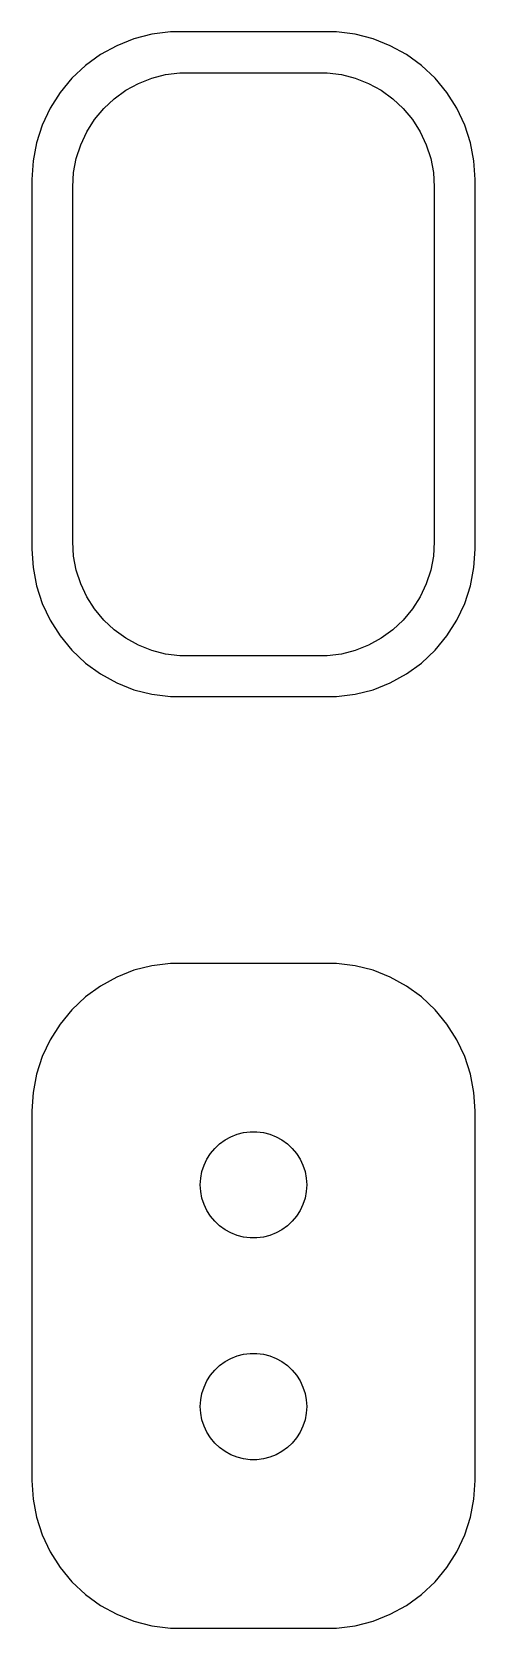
# Model space of a CAD drawing. Header units: metres. Extents: x -7.5 to 7.5, y 20.3 to 74.2.
import ezdxf

# ---------------------------------------------------------------- set-up
doc = ezdxf.new("R2010")
doc.units = ezdxf.units.M

msp = doc.modelspace()

# ---------------------------------------------------------------- linework, layer by layer
for p, q in [((-4.04507, 74.0053), (-4.62889, 73.7741)), ((-3.4369, 74.1614), (-4.04507, 74.0053)), ((-2.81395, 74.2401), (-3.4369, 74.1614)), ((2.81395, 74.2401), (-2.81395, 74.2401)), ((3.4369, 74.1614), (2.81395, 74.2401)), ((4.04507, 74.0053), (3.4369, 74.1614)), ((4.62889, 73.7741), (4.04507, 74.0053)), ((-5.17912, 73.4716), (-5.68712, 73.1026)), ((-4.62889, 73.7741), (-5.17912, 73.4716)), ((5.17912, 73.4716), (4.62889, 73.7741)), ((5.68712, 73.1026), (5.17912, 73.4716)), ((-5.68712, 73.1026), (-6.14484, 72.6727)), ((6.14484, 72.6727), (5.68712, 73.1026)), ((-6.14484, 72.6727), (-6.54507, 72.1889)), ((-4.32336, 72.2671), (-3.89754, 72.5012)), ((-3.89754, 72.5012), (-3.44572, 72.6801)), ((-3.44572, 72.6801), (-2.97505, 72.8009)), ((-2.97505, 72.8009), (-2.49297, 72.8618)), ((-2.49297, 72.8618), (2.49297, 72.8618)), ((2.49297, 72.8618), (2.97505, 72.8009)), ((2.97505, 72.8009), (3.44572, 72.6801)), ((3.44572, 72.6801), (3.89754, 72.5012)), ((3.89754, 72.5012), (4.32336, 72.2671)), ((6.54507, 72.1889), (6.14484, 72.6727)), ((-6.54507, 72.1889), (-6.88153, 71.6588)), ((-5.07071, 71.6488), (-4.71649, 71.9815)), ((-4.71649, 71.9815), (-4.32336, 72.2671)), ((4.32336, 72.2671), (4.71649, 71.9815)), ((4.71649, 71.9815), (5.07071, 71.6488)), ((6.88153, 71.6588), (6.54507, 72.1889)), ((-6.88153, 71.6588), (-7.14888, 71.0906)), ((-5.64084, 70.8641), (-5.38046, 71.2744)), ((-5.38046, 71.2744), (-5.07071, 71.6488)), ((5.07071, 71.6488), (5.38046, 71.2744)), ((5.38046, 71.2744), (5.64084, 70.8641)), ((7.14888, 71.0906), (6.88153, 71.6588)), ((-7.14888, 71.0906), (-7.34291, 70.4934)), ((-5.84773, 70.4244), (-5.64084, 70.8641)), ((5.64084, 70.8641), (5.84773, 70.4244)), ((7.34291, 70.4934), (7.14888, 71.0906)), ((-7.34291, 70.4934), (-7.46057, 69.8767)), ((-5.99789, 69.9623), (-5.84773, 70.4244)), ((5.84773, 70.4244), (5.99789, 69.9623)), ((7.46057, 69.8767), (7.34291, 70.4934)), ((-7.46057, 69.8767), (-7.5, 69.25)), ((-6.08896, 69.485), (-5.99789, 69.9623)), ((5.99789, 69.9623), (6.08896, 69.485)), ((7.5, 69.25), (7.46057, 69.8767)), ((-7.5, 69.25), (-7.5, 56.75)), ((-6.11946, 69), (-6.08896, 69.485)), ((6.08896, 69.485), (6.11946, 69)), ((7.5, 56.75), (7.5, 69.25)), ((-6.11946, 57), (-6.11946, 69)), ((6.11946, 69), (6.11946, 57)), ((-7.5, 56.75), (-7.46057, 56.1233)), ((-6.08896, 56.515), (-6.11946, 57)), ((6.11946, 57), (6.08896, 56.515)), ((7.46057, 56.1233), (7.5, 56.75)), ((-5.99789, 56.0377), (-6.08896, 56.515)), ((6.08896, 56.515), (5.99789, 56.0377)), ((-7.46057, 56.1233), (-7.34291, 55.5066)), ((-5.84773, 55.5756), (-5.99789, 56.0377)), ((5.99789, 56.0377), (5.84773, 55.5756)), ((7.34291, 55.5066), (7.46057, 56.1233)), ((-7.34291, 55.5066), (-7.14888, 54.9094)), ((-5.64084, 55.1359), (-5.84773, 55.5756)), ((-5.38046, 54.7256), (-5.64084, 55.1359)), ((5.64084, 55.1359), (5.38046, 54.7256)), ((5.84773, 55.5756), (5.64084, 55.1359)), ((7.14888, 54.9094), (7.34291, 55.5066)), ((-7.14888, 54.9094), (-6.88153, 54.3412)), ((-5.07071, 54.3512), (-5.38046, 54.7256)), ((5.38046, 54.7256), (5.07071, 54.3512)), ((6.88153, 54.3412), (7.14888, 54.9094)), ((-6.88153, 54.3412), (-6.54507, 53.8111)), ((-4.71649, 54.0185), (-5.07071, 54.3512)), ((-4.32336, 53.7329), (-4.71649, 54.0185)), ((4.71649, 54.0185), (4.32336, 53.7329)), ((5.07071, 54.3512), (4.71649, 54.0185)), ((6.54507, 53.8111), (6.88153, 54.3412)), ((-6.54507, 53.8111), (-6.14484, 53.3273)), ((-3.89754, 53.4988), (-4.32336, 53.7329)), ((-3.44572, 53.3199), (-3.89754, 53.4988)), ((3.89754, 53.4988), (3.44572, 53.3199)), ((4.32336, 53.7329), (3.89754, 53.4988)), ((6.14484, 53.3273), (6.54507, 53.8111)), ((-6.14484, 53.3273), (-5.68712, 52.8974)), ((-2.97505, 53.1991), (-3.44572, 53.3199)), ((-2.49297, 53.1382), (-2.97505, 53.1991)), ((2.49297, 53.1382), (-2.49297, 53.1382)), ((2.97505, 53.1991), (2.49297, 53.1382)), ((3.44572, 53.3199), (2.97505, 53.1991)), ((5.68712, 52.8974), (6.14484, 53.3273)), ((-5.68712, 52.8974), (-5.17912, 52.5284)), ((-5.17912, 52.5284), (-4.62889, 52.2259)), ((4.62889, 52.2259), (5.17912, 52.5284)), ((5.17912, 52.5284), (5.68712, 52.8974)), ((-4.62889, 52.2259), (-4.04507, 51.9947)), ((-4.04507, 51.9947), (-3.4369, 51.8386)), ((-3.4369, 51.8386), (-2.81395, 51.7599)), ((2.81395, 51.7599), (3.4369, 51.8386)), ((3.4369, 51.8386), (4.04507, 51.9947)), ((4.04507, 51.9947), (4.62889, 52.2259)), ((-2.81395, 51.7599), (2.81395, 51.7599)), ((-3.4369, 42.6614), (-4.04507, 42.5053)), ((-2.81395, 42.7401), (-3.4369, 42.6614)), ((2.81395, 42.7401), (-2.81395, 42.7401)), ((3.4369, 42.6614), (2.81395, 42.7401)), ((4.04507, 42.5053), (3.4369, 42.6614)), ((-4.62889, 42.2741), (-5.17912, 41.9716)), ((-4.04507, 42.5053), (-4.62889, 42.2741)), ((4.62889, 42.2741), (4.04507, 42.5053)), ((5.17912, 41.9716), (4.62889, 42.2741)), ((-5.68712, 41.6026), (-6.14484, 41.1727)), ((-5.17912, 41.9716), (-5.68712, 41.6026)), ((5.68712, 41.6026), (5.17912, 41.9716)), ((6.14484, 41.1727), (5.68712, 41.6026)), ((-6.14484, 41.1727), (-6.54507, 40.6889)), ((6.54507, 40.6889), (6.14484, 41.1727)), ((-6.54507, 40.6889), (-6.88153, 40.1588)), ((6.88153, 40.1588), (6.54507, 40.6889)), ((-6.88153, 40.1588), (-7.14888, 39.5906)), ((7.14888, 39.5906), (6.88153, 40.1588)), ((-7.14888, 39.5906), (-7.34291, 38.9934)), ((7.34291, 38.9934), (7.14888, 39.5906)), ((-7.34291, 38.9934), (-7.46057, 38.3767)), ((7.46057, 38.3767), (7.34291, 38.9934)), ((-7.46057, 38.3767), (-7.5, 37.75)), ((7.5, 37.75), (7.46057, 38.3767)), ((-7.5, 37.75), (-7.5, 25.25)), ((7.5, 25.25), (7.5, 37.75)), ((-1.14735, 36.6369), (-0.964478, 36.7698)), ((-0.964478, 36.7698), (-0.766388, 36.8787)), ((-0.766388, 36.8787), (-0.556229, 36.9619)), ((-0.556229, 36.9619), (-0.33728, 37.0181)), ((-0.33728, 37.0181), (-0.113022, 37.0464)), ((-0.113022, 37.0464), (0.113022, 37.0464)), ((0.113022, 37.0464), (0.33728, 37.0181)), ((0.33728, 37.0181), (0.556229, 36.9619)), ((0.556229, 36.9619), (0.766388, 36.8787)), ((0.766388, 36.8787), (0.964478, 36.7698)), ((0.964478, 36.7698), (1.14735, 36.6369)), ((-1.57735, 36.1171), (-1.45622, 36.308)), ((-1.45622, 36.308), (-1.31213, 36.4822)), ((-1.31213, 36.4822), (-1.14735, 36.6369)), ((1.14735, 36.6369), (1.31213, 36.4822)), ((1.31213, 36.4822), (1.45622, 36.308)), ((1.45622, 36.308), (1.57735, 36.1171)), ((-1.7858, 35.4756), (-1.74344, 35.6976)), ((-1.74344, 35.6976), (-1.67358, 35.9126)), ((-1.67358, 35.9126), (-1.57735, 36.1171)), ((1.57735, 36.1171), (1.67358, 35.9126)), ((1.67358, 35.9126), (1.74344, 35.6976)), ((1.74344, 35.6976), (1.7858, 35.4756)), ((-1.79999, 35.25), (-1.7858, 35.4756)), ((-1.7858, 35.0244), (-1.79999, 35.25)), ((1.7858, 35.4756), (1.79999, 35.25)), ((1.79999, 35.25), (1.7858, 35.0244)), ((-1.74344, 34.8024), (-1.7858, 35.0244)), ((-1.67358, 34.5874), (-1.74344, 34.8024)), ((-1.57735, 34.3828), (-1.67358, 34.5874)), ((1.67358, 34.5874), (1.57735, 34.3828)), ((1.74344, 34.8024), (1.67358, 34.5874)), ((1.7858, 35.0244), (1.74344, 34.8024)), ((-1.45622, 34.192), (-1.57735, 34.3828)), ((-1.31213, 34.0178), (-1.45622, 34.192)), ((-1.14735, 33.8631), (-1.31213, 34.0178)), ((1.31213, 34.0178), (1.14735, 33.8631)), ((1.45622, 34.192), (1.31213, 34.0178)), ((1.57735, 34.3828), (1.45622, 34.192)), ((-0.964478, 33.7302), (-1.14735, 33.8631)), ((-0.766388, 33.6213), (-0.964478, 33.7302)), ((-0.556229, 33.5381), (-0.766388, 33.6213)), ((-0.33728, 33.4819), (-0.556229, 33.5381)), ((-0.113022, 33.4536), (-0.33728, 33.4819)), ((0.33728, 33.4819), (0.113022, 33.4536)), ((0.556229, 33.5381), (0.33728, 33.4819)), ((0.766388, 33.6213), (0.556229, 33.5381)), ((0.964478, 33.7302), (0.766388, 33.6213)), ((1.14735, 33.8631), (0.964478, 33.7302)), ((0.113022, 33.4536), (-0.113022, 33.4536)), ((-1.14735, 29.1369), (-0.964478, 29.2698)), ((-0.964478, 29.2698), (-0.766388, 29.3787)), ((-0.766388, 29.3787), (-0.556229, 29.4619)), ((-0.556229, 29.4619), (-0.33728, 29.5181)), ((-0.33728, 29.5181), (-0.113022, 29.5464)), ((-0.113022, 29.5464), (0.113022, 29.5464)), ((0.113022, 29.5464), (0.33728, 29.5181)), ((0.33728, 29.5181), (0.556229, 29.4619)), ((0.556229, 29.4619), (0.766388, 29.3787)), ((0.766388, 29.3787), (0.964478, 29.2698)), ((0.964478, 29.2698), (1.14735, 29.1369)), ((-1.67358, 28.4126), (-1.57735, 28.6172)), ((-1.57735, 28.6172), (-1.45622, 28.808)), ((-1.45622, 28.808), (-1.31213, 28.9822)), ((-1.31213, 28.9822), (-1.14735, 29.1369)), ((1.14735, 29.1369), (1.31213, 28.9822)), ((1.31213, 28.9822), (1.45622, 28.808)), ((1.45622, 28.808), (1.57735, 28.6172)), ((1.57735, 28.6172), (1.67358, 28.4126)), ((-1.7858, 27.9756), (-1.74344, 28.1976)), ((-1.74344, 28.1976), (-1.67358, 28.4126)), ((1.67358, 28.4126), (1.74344, 28.1976)), ((1.74344, 28.1976), (1.7858, 27.9756)), ((-1.79999, 27.75), (-1.7858, 27.9756)), ((-1.7858, 27.5244), (-1.79999, 27.75)), ((1.7858, 27.9756), (1.79999, 27.75)), ((1.79999, 27.75), (1.7858, 27.5244)), ((-1.74344, 27.3024), (-1.7858, 27.5244)), ((-1.67358, 27.0874), (-1.74344, 27.3024)), ((-1.57735, 26.8829), (-1.67358, 27.0874)), ((1.67358, 27.0874), (1.57735, 26.8829)), ((1.74344, 27.3024), (1.67358, 27.0874)), ((1.7858, 27.5244), (1.74344, 27.3024)), ((-1.45622, 26.692), (-1.57735, 26.8829)), ((-1.31213, 26.5178), (-1.45622, 26.692)), ((-1.14735, 26.3631), (-1.31213, 26.5178)), ((1.31213, 26.5178), (1.14735, 26.3631)), ((1.45622, 26.692), (1.31213, 26.5178)), ((1.57735, 26.8829), (1.45622, 26.692)), ((-0.964478, 26.2302), (-1.14735, 26.3631)), ((-0.766388, 26.1213), (-0.964478, 26.2302)), ((-0.556229, 26.0381), (-0.766388, 26.1213)), ((-0.33728, 25.9819), (-0.556229, 26.0381)), ((-0.113022, 25.9536), (-0.33728, 25.9819)), ((0.113022, 25.9536), (-0.113022, 25.9536)), ((0.33728, 25.9819), (0.113022, 25.9536)), ((0.556229, 26.0381), (0.33728, 25.9819)), ((0.766388, 26.1213), (0.556229, 26.0381)), ((0.964478, 26.2302), (0.766388, 26.1213)), ((1.14735, 26.3631), (0.964478, 26.2302)), ((-7.5, 25.25), (-7.46057, 24.6233)), ((7.46057, 24.6233), (7.5, 25.25)), ((-7.46057, 24.6233), (-7.34291, 24.0066)), ((7.34291, 24.0066), (7.46057, 24.6233)), ((-7.34291, 24.0066), (-7.14888, 23.4094)), ((7.14888, 23.4094), (7.34291, 24.0066)), ((-7.14888, 23.4094), (-6.88153, 22.8412)), ((6.88153, 22.8412), (7.14888, 23.4094)), ((-6.88153, 22.8412), (-6.54507, 22.3111)), ((6.54507, 22.3111), (6.88153, 22.8412)), ((-6.54507, 22.3111), (-6.14484, 21.8273)), ((6.14484, 21.8273), (6.54507, 22.3111)), ((-6.14484, 21.8273), (-5.68712, 21.3974)), ((5.68712, 21.3974), (6.14484, 21.8273)), ((-5.68712, 21.3974), (-5.17912, 21.0284)), ((5.17912, 21.0284), (5.68712, 21.3974)), ((-5.17912, 21.0284), (-4.62889, 20.7259)), ((-4.62889, 20.7259), (-4.04507, 20.4947)), ((4.04507, 20.4947), (4.62889, 20.7259)), ((4.62889, 20.7259), (5.17912, 21.0284)), ((-4.04507, 20.4947), (-3.4369, 20.3386)), ((-3.4369, 20.3386), (-2.81395, 20.2599)), ((-2.81395, 20.2599), (2.81395, 20.2599)), ((2.81395, 20.2599), (3.4369, 20.3386)), ((3.4369, 20.3386), (4.04507, 20.4947))]:
    msp.add_line(p, q)

doc.saveas('drawing.dxf')
